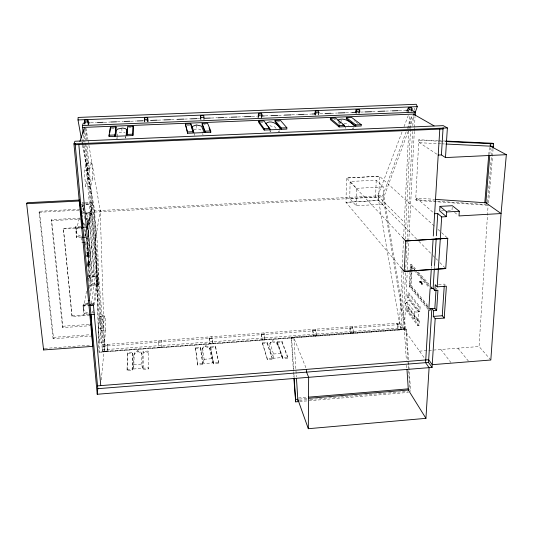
<?xml version="1.0" encoding="UTF-8"?>
<svg xmlns="http://www.w3.org/2000/svg" width="533" height="533" viewBox="0 0 533 533"><rect width="100%" height="100%" fill="white"/><g stroke="black" fill="none" stroke-linecap="round" stroke-linejoin="round"><path stroke-width="0.4" stroke-dasharray="2.67 2" d="M161.699 347.183L161.306 340.427L161.379 341.793L158.501 341.999L158.434 340.634L158.807 347.396L161.699 347.056M133.163 369.016L133.836 364.639L134.236 353.286L135.808 351.58L137.747 350.707L140.619 351.953L142.264 354.265L142.578 368.29L133.163 369.016L133.403 356.064L134.236 353.286M132.397 370.089L132.664 352.12L127.607 352.5L127.047 369.402L127.134 370.495L132.397 370.089L132.664 352.12M349.728 198.423L350.134 181.486L376.205 180.174L383.414 186.943L382.754 204.279L356.104 205.718L349.728 198.423L375.618 197.05L382.754 204.279M356.104 205.718L356.57 188.322L350.134 181.486M127.134 370.495L127.607 352.5M375.618 197.05L376.205 180.174M105.574 330.26C104.375 325.93 108.879 312.678 99.931 316.162L98.412 328.761L99.678 342.892L104.415 342.552L105.574 330.26L100.997 330.587L99.678 342.892M402.049 270.238L399.523 323.071L400.603 329.407L401.409 329.474L400.416 324.324L399.523 323.071L377.83 195.884L401.969 132.157M402.208 266.933L403.474 240.516M403.668 236.392L408.784 129.386M408.824 128.553L409.464 115.275M84.227 145.636L102.489 351.407L404.374 329.114L401.049 324.45L403.628 271.43M405.2 239.024L410.523 129.332M410.563 128.5L411.21 115.208M405.54 272.856L402.828 327.715L425.274 359.282M405.58 272.023L407.059 242.102M407.099 241.269L412.522 131.551M412.815 125.728L413.348 114.928M404.374 329.114L407.199 272.749M407.365 269.425L408.738 241.995M408.784 241.169L414.288 131.471M414.328 130.645L414.454 128.147M414.494 127.32L415.034 116.514M406.806 311.139L407.032 306.702L408.138 306.622L419.264 321.079L418.998 325.67L417.859 325.756L406.806 311.139L407.912 311.059L418.998 325.67M407.552 297.514L407.785 293.017L408.891 292.943L420.124 306.921L419.857 311.578L418.705 311.658L407.552 297.514L408.664 297.434L419.857 311.578M407.912 311.059L408.138 306.622M408.664 297.434L408.891 292.943M428.252 309.566L409.244 286.401L410.357 264.788L411.769 264.701L416.073 269.558M427.832 307.541L409.757 285.601L410.736 266.667L412.149 266.573L414.847 269.638M427.693 306.975L410.643 286.301L411.463 270.517M411.509 269.685L411.769 264.701M427.766 305.556L411.163 285.508L412.149 266.573M487.708 205.285L416.46 200.415L415.693 199.748L418.831 139.766L437.786 140.672M416.46 200.415L416.579 198.083L434.721 199.315M436.827 154.15L419.491 142.731L419.624 140.279L418.831 139.766M414.348 318.601L414.714 311.905L407.872 303.097L407.252 302.491L406.139 302.517L405.653 304.356L407.532 309.646L414.348 318.601L418.212 320.486L418.678 312.205L409.357 300.605L407.972 300.645L406.139 302.517M419.684 282.337L419.724 281.644L420.65 281.584L420.61 282.277L419.684 282.337L419.704 281.291L421.43 281.131A4.117 1.306 85.5 0 1 422.089 281.884L422.602 284.202L421.19 284.082L421.23 283.383L422.156 283.323L422.116 284.016L421.19 284.082M417.859 325.756L418.112 321.166L407.032 306.702M418.705 311.658L418.971 307.001L407.785 293.017M422.602 284.202L420.737 282.05L421.263 281.098M100.997 330.587L100.804 319.987L99.931 316.162M421.37 284.289L420.857 281.964A4.117 1.299 85.5 0 0 420.204 281.211L420.037 281.177M431.33 268.259L431.43 266.607M202.62 348.196L204.172 359.282L203.699 363.599L212.914 362.886L210.215 349.188L208.723 346.89L205.658 345.67L203.073 347.309L201.8 349.815L203.699 363.599M434.388 267.919L434.542 265.447M490.826 360.008L479.06 346.53L488.161 204.432M273.209 358.256L273.496 353.999L270.051 343.172L271.031 341.54L272.643 340.707L275.894 341.9L277.267 343.538L282.237 357.563L273.209 358.256L269.112 345.904L268.992 344.791L270.351 342.306M452.211 207.237L452.004 210.302L447.9 210.528M87.079 235.979L88.851 263.349L88.658 280.898L90.184 280.804C91.25 259.798 88.958 238.751 86.639 217.89M89.018 281.997L89.051 265.148L87.339 238.038M488.754 154.77L489.574 144.823M489.84 154.417L490.387 147.854M125.488 138.467L125.675 136.295M487.615 202.127L492.106 148.234M488.594 202.926L492.445 156.975M492.512 156.156L493.065 149.593M107.559 351.18L107.526 344.345L107.753 351.04L104.628 351.4L104.608 344.558L87.205 145.629M101.297 379.902L104.128 349.701L86.179 145.622M102.489 351.407L102.996 346.243L85.067 143.244M92.469 178.722L92.329 168.561L91.303 162.798L86.379 163.018L84.221 170.527L85.68 186.77L90.757 186.517L92.469 178.722L87.565 178.961L85.68 186.77M104.528 315.849L103.175 328.428L98.412 328.761M201.8 349.815L203.366 347.756L205.545 346.71L205.658 345.67M87.565 178.961L87.459 168.788L86.379 163.018M117.26 137.367L117.067 138.827L115.668 136.288M117.353 136.641L117.733 133.736L118.739 132.83L122.004 131.991L125.108 132.57M88.645 285.388L98.145 284.782L98.319 283.489M94.488 304.863L97.752 280.451M93.422 304.956L97.559 274.835L88.844 275.374M91.443 303.504L95.34 276.227M90.363 295.582L93.895 271.963L89.078 218.097L86.992 218.21L86.659 219.823M89.97 291.464L92.462 275.148L86.806 212.494L86.293 214.906M89.317 288.386L91.863 272.09L86.992 218.21M95.46 240.03L100.211 210.555L88.638 143.683M88.451 303.797L83.275 304.143L84.161 313.471L83.914 315.016L83.021 305.656L83.275 304.143L88.052 303.823M83.781 307.594L86.573 290.498M89.417 264.708L88.118 264.788L88.032 263.855L89.331 263.775L87.559 264.141L87.852 265.467L89.684 265.214A5.47 0.46 86.6 0 0 89.791 264.381L89.737 261.35L88.025 261.456L87.559 264.141M88.491 262.616L89.777 262.536L89.737 261.35M88.451 261.43L88.078 265.048L88.538 262.356M87.798 266.953L91.516 245.34L89.457 245.46M86.779 255.687L88.518 255.58L88.978 252.962L88.771 252.542L86.932 252.769A5.477 0.473 86.5 0 0 86.819 253.581L86.866 256.626L88.598 256.526L87.345 256.346L87.259 255.407L88.558 255.327L88.598 256.526M87.725 254.228L89.018 254.148L88.978 252.962L87.259 253.068L87.046 252.642M87.772 253.975L87.299 256.6L87.685 253.042M86.866 256.626L87.259 253.068M90.017 315.289L72.055 316.515L63.347 228.357L82.049 227.325M88.012 233.134L92.049 212.214L86.346 212.514M87.445 229.79L91.37 209.849M87.352 229.29L91.429 208.643M85.127 236.439L85.926 232.461M87.199 226.099L89.751 213.367M85.533 235.852L86.02 233.434M87.305 226.971L89.078 218.097M98.145 284.782L91.036 204.006L91.816 202.174C97.352 228.737 98.565 256.366 98.305 283.489L89.637 284.042M84.314 231.135L84.82 228.71M83.901 226.172L84.58 222.954M91.483 325.616L62.594 327.635L62.887 326.243L51.608 219.636L81.829 218.01M92.129 335.997L53.107 338.781L53.433 337.349L39.482 211.261L80.676 209.096M81.469 237.438L76.519 237.718L76.805 236.465L75.853 226.472L81.223 226.179M76.386 230.176L79.59 216.678M75.853 226.472L75.559 227.684L76.519 237.718M91.303 162.798L89.337 170.287L84.221 170.527M125.648 137.814L125.968 136.508M72.055 316.515L63.347 228.357M358.063 113.249L358.509 111.703M418.212 320.486L409.704 309.406C408.451 306.908 406.239 303.31 407.972 300.645M62.594 327.635L51.255 220.669L51.608 219.636M408.138 131.484L384 196.724L405.986 329.521L404.867 329.447L382.834 195.584L406.226 131.604M407.365 128.48L412.216 115.215M413.928 110.538L414.787 108.192M409.291 128.38L413.888 115.954M409.91 111.184L410.49 109.645M404.027 126.721L408.445 115.061M339.648 124.522L339.521 123.696M53.107 338.781L39.076 212.274L39.482 211.261M269.358 343.732L272.176 341.753L272.643 340.707M279.698 130.685L278.972 131.977L278.013 130.785M133.676 354.905L135.615 352.799L137.994 351.727L140.359 352.446L142.264 354.265M354.019 127.554L353.099 128.846L351.167 127.3M405.573 303.603L407.272 301.984M104.628 351.4L100.211 210.555M82.528 145.223L94.501 212.081L98.998 352.22L404.867 329.447M87.852 265.467L87.958 265.321A5.47 0.473 86.6 0 0 88.072 264.488L88.025 261.456M193.985 129.719C196.99 128.16 202.367 128.66 202.373 133.077M88.771 252.542L88.665 252.669A5.477 0.466 86.5 0 0 88.551 253.475L88.518 255.58M298.44 397.998L307.514 397.245M299.446 399.097L307.694 398.411M299.419 400.363L309.32 399.53M310.139 399.464L339.841 396.978M340.667 396.912L363.772 394.98M364.592 394.913L387.698 392.981M388.524 392.914L407.498 391.322M299.593 401.536L408.491 392.408M127.047 369.402L132.317 369.003M195.371 347.463L197.696 363.979L202.853 363.579L202.9 364.665L197.743 365.058L195.371 347.463L200.321 347.096L202.853 363.579M262.209 342.499L267.319 358.629L272.37 358.243L272.376 359.315L267.333 359.702L262.209 342.499L267.053 342.139L272.37 358.243M210.555 346.41L213.52 362.84L218.657 362.447L218.69 363.526L213.56 363.926L210.555 346.41L215.485 346.044L218.657 362.447M277.1 341.466L282.823 357.516L287.853 357.13L287.853 358.203L282.83 358.589L277.1 341.466L281.93 341.107L287.853 357.13M143.27 369.336L148.514 368.929L148.121 351.047L143.097 351.42L143.27 369.336L143.197 368.243L148.441 367.843L148.514 368.929M419.491 351.147L479.06 346.53M133.836 364.639L141.445 364.059L142.578 368.29M204.172 359.282L211.621 358.716L212.914 362.886M273.496 353.999L280.784 353.446L282.237 357.563M102.856 344.684L401.122 322.951M104.475 345.95L107.406 345.737M209.282 338.288L212.121 338.082L212.58 343.419L209.576 343.519L209.043 336.949L209.736 343.632M261.636 334.464L264.428 334.264L265.041 339.548L261.896 339.654L261.21 333.145L262.243 339.754M313.171 330.7L315.916 330.5L316.675 335.73L313.404 335.85L312.571 329.407L313.917 335.937M350.268 327.988L352.986 327.788L353.839 332.985L350.481 333.112L349.541 326.709L350.268 327.988L351.114 333.185M401.409 329.474L397.924 329.607L396.858 323.264L397.745 324.524L400.416 324.324M102.996 346.243L401.049 324.45M102.349 349.835L404.447 327.595M293.41 371.035L291.265 337.189L405.833 328.734L406.512 329.68L408.651 361.814M98.998 352.22L405.986 329.521M291.265 337.189L291.658 338.175L293.903 338.009L306.268 368.603M406.512 329.68L404.34 329.84L406.366 360.341M127.693 353.552L132.737 353.179M195.418 348.509L200.368 348.142L202.9 364.665M262.223 343.538L267.066 343.172L272.376 359.315M210.595 347.456L215.525 347.09L218.69 363.526M277.107 342.499L281.937 342.139L287.853 358.203M53.433 337.349L90.657 334.697M418.112 321.166L419.264 321.079M44.792 348.415L91.296 345.031M62.887 326.243L90.024 324.35M418.971 307.001L420.124 306.921M84.161 313.471L89.324 313.118M92.269 312.918L94.474 312.771M72.188 315.816L89.304 314.65M99.778 316.835L104.388 316.515M100.804 319.987L105.347 319.673M420.777 281.357L419.551 281.437L421.41 283.589L422.642 283.509M91.236 303.61L93.628 303.45L91.409 303.603M419.511 282.13L420.737 282.05M83.021 305.656L87.818 305.336L87.559 302.184M409.757 285.601L411.163 285.508M409.244 286.401L410.643 286.301M438.579 284.469L444.375 284.082L445.381 285.155M91.863 272.09L93.895 271.963M87.838 276.694L97.386 276.101M88.411 261.683L89.697 261.61M88.112 262.383L89.824 262.283L89.577 265.367M87.645 265.074L89.371 264.968L89.331 263.775M86.839 250.217L88.371 250.124M87.639 253.288L88.931 253.215L89.018 254.148M87.339 254.001L89.064 253.901M76.805 236.465L82.149 236.159M63.194 228.904L81.109 227.917M441.331 210.895L443.796 210.755M83.081 145.282L94.734 210.815L382.834 195.584M82.275 212.734L85.533 212.56M94.501 212.081L384 196.724M82.029 213.78L83.668 213.693M84.487 213.653L91.849 213.26M51.255 220.669L81.596 219.036M356.57 188.322L383.414 186.943M84.534 202.547L82.102 202.673L83.308 206.264M85.34 202.507L91.816 202.174M82.242 203.459L84.707 203.333M85.513 203.293L91.243 202.993M81.176 204.519L91.036 204.006M83.967 205.305L82.402 205.385L83.974 210.841M81.789 206.178L83.368 206.091M39.076 212.274L80.436 210.095M87.459 168.788L92.329 168.561M86.173 163.225L91.11 162.998M90.77 122.817L96.586 122.59M104.062 122.29L109.878 122.057M117.353 121.764L123.17 121.531M130.645 121.231L136.461 121.004M145.602 120.638L148.094 120.538M158.061 120.145L163.051 119.945M171.359 119.619L176.343 119.419M184.651 119.086L189.635 118.892M197.943 118.559L199.602 118.493M211.235 118.033L217.051 117.8M224.526 117.507L230.343 117.273M237.818 116.974L243.634 116.747M251.942 116.414L256.933 116.214M265.241 115.888L270.224 115.688M278.532 115.355L283.516 115.161M291.824 114.828L297.641 114.595M305.116 114.302L310.932 114.069M320.073 113.709L324.224 113.542M330.873 113.276L337.516 113.016M345.824 112.683L350.814 112.483M357.456 112.223L359.948 112.123M360.781 112.09L364.106 111.957M372.414 111.63L377.397 111.43M385.705 111.097L391.522 110.871M398.997 110.571L404.814 110.338M111.357 128.46L114.555 128.326M128.486 127.727L131.664 127.6M187.023 125.382L190.148 125.255M203.753 124.662L205.305 124.602M260.237 122.397L263.289 122.277M277.34 121.671L279.618 121.577M334.091 119.392L335.583 119.332M438.612 140.712L446.028 141.072M419.624 140.279L439.465 141.238M440.291 141.272L446.081 141.551M486.722 204.585L415.693 199.748M419.491 142.731L440.964 143.783M441.79 143.823L445.095 143.99M414.714 311.905L418.678 312.205M353.839 332.985L353.192 332.912L352.246 326.516L352.986 327.788M272.176 341.753L276.167 343.219L277.86 345.244L277.267 343.538M316.675 335.73L316.149 335.65L315.309 329.207L315.916 330.5M205.545 346.71L208.017 347.409L210.215 349.188M344.091 123.163L346.57 123.803L348.589 125.235M265.041 339.548L264.688 339.448L263.995 332.945L264.428 334.264M212.58 343.419L211.868 336.743L212.121 338.082M354.119 120.598L355.404 121.577M356.051 122.064L357.983 123.529M454.542 212.354L457.72 214.912M416.579 198.083L434.022 213.193M434.255 225.999L379.523 176.23L346.51 177.995L345.97 202.333L399.95 266.32M437.946 229.35L441.018 232.148M441.63 232.708L447.78 238.298M377.83 195.884L404.34 222.354M416.573 238.944L378.643 200.468L379.523 176.23L346.51 177.995L401.729 236.739M418.911 241.316L432.33 254.934M432.909 255.527L435.248 257.892M435.827 258.485L437.58 260.257M439.912 262.629L445.748 268.545M436.121 288.3L437.027 289.312M418.225 271.983L428.998 284.129M417.013 272.083L428.898 285.548M410.357 264.788L414.761 269.785M415.314 270.411L429.078 286.014M410.736 266.667L413.421 269.731M413.961 270.338L429.012 287.487M457.914 348.169L468.98 361.747M276.107 128.393L274.595 126.787L270.091 125.875L269.691 123.543M440.891 349.488L450.898 362.5M269.578 130.518L270.478 131.718M209.462 347.683L211.621 358.716M338.222 121.231L339.361 124.102M193.959 133.01L194.891 135.535L194.458 134.123M202.62 133.776L203.12 135.182M137.747 350.707L137.994 351.727M341 119.852L341.353 121.384M141.218 352.766L141.445 364.059M83.474 207.044L83.974 209.382M270.444 129.805L270.811 131.691M397.745 324.524L398.724 329.667M81.942 141.958L82.382 144.41M81.915 138.727L82.355 141.185M82.502 142.005L82.935 144.463M85.953 128.186L87.932 139.606M88.072 140.426L88.498 142.871M85.666 211.474L86.273 215.485M196.444 124.962L196.87 128.899M81.502 237.432L81.969 242.442M83.594 208.556L83.967 212.66M84.267 215.945L84.64 220.049M85.013 224.153L85.167 225.799M85.613 230.722L85.913 234.007M86.293 238.111L90.184 280.804M81.935 207.817L82.089 209.462M82.615 215.205L82.768 216.851M83.295 222.601L83.448 224.24M85.26 243.947L85.413 245.593M85.94 251.336L86.093 252.982M83.255 223.24L83.401 224.879M88.884 212.381L94.481 275.021M85.68 128.24L86.692 139.833M84.72 129.026L85.673 139.813M84.041 131.638L84.994 142.411M83.275 134.889L83.934 142.331M143.097 351.42L143.17 352.473L148.194 352.1L148.121 351.047M408.704 362.64L410.61 391.429M405.833 328.734L408.564 369.822M408.618 370.648L409.924 390.323M406.699 365.285L406.912 368.583M293.903 338.009L296.375 376.898M291.658 338.175L293.596 368.796M293.969 374.592L294.123 377.078M293.463 371.861L293.776 376.811M121.804 128L122.004 131.991M197.696 363.979L197.743 365.058M200.321 347.096L200.368 348.142M213.52 362.84L213.56 363.926M215.485 346.044L215.525 347.09M94.734 210.815L99.305 352.033M345.184 126.674L345.224 128.553M267.319 358.629L267.333 359.702M267.053 342.139L267.066 343.172M282.823 357.516L282.83 358.589M281.93 341.107L281.937 342.139M88.038 233.854A10.54 0.893 86.4 0 1 88.458 249.964A10.54 0.893 86.4 0 1 86.646 237.565M86.892 237.698A10.54 0.913 86.4 0 1 86.912 250.11A10.54 0.913 86.4 0 1 85.3 241.123M85.047 236.312A10.54 0.913 86.4 0 1 85.22 229.723M93.575 310.492A5.183 4.67 2.6 0 1 91.843 312.325M87.972 313.051A5.183 4.67 2.6 0 1 83.714 308.807A5.183 4.67 2.6 0 1 87.126 304.05M88.678 278.839A4.77 4.351 4.1 0 1 95.394 277.007A4.77 4.351 4.1 0 1 96.893 283.303A4.77 4.351 4.1 0 1 89.917 284.036M85.793 234.493A5.383 4.99 10.3 0 1 84.76 235.346M80.756 236.072A5.383 4.99 10.3 0 1 76.326 231.469A5.383 4.99 10.3 0 1 79.85 226.425M86.099 204.259A4.944 4.617 12.7 0 1 91.443 209.236A4.944 4.617 12.7 0 1 85.653 213.427M83.348 212.354A4.944 4.617 12.7 0 1 82.475 211.434M82.049 206.804A4.944 4.617 12.7 0 1 82.742 205.805M420.47 281.377L420.43 282.07L422.296 284.229L422.336 283.529L420.47 281.377M369.902 200.934L345.97 202.333L378.643 200.468L369.902 200.934"/><path stroke-width="0.8" d="M306.582 369.369L306.562 372.114L308.647 377.311L308.314 428.705L425.934 418.345L429.105 367.65L425.594 362.673L428.779 310.213L430.278 310.106L430.364 308.687M330.373 118.299L330.353 119.545L339.081 126.927L344.538 126.701L344.565 125.402L335.603 118.086L330.373 118.299L339.101 125.628L344.565 125.402M339.081 126.927L339.101 125.628M346.363 117.613L346.337 118.859L355.771 126.194L361.201 125.968L361.241 124.669L351.567 117.407L346.363 117.613L355.804 124.895L361.241 124.669M200.575 118.752L200.655 115.614L203.786 115.494L203.952 119.405M355.771 126.194L355.804 124.895M88.271 124.742L87.818 120.052L84.574 120.178L84.9 124.156M200.821 119.532L200.655 115.614M132.897 135.529L133.163 126.248L127.607 126.474L126.981 134.429L127.074 135.775L132.897 135.529L133.163 126.248M81.216 137.887L78.005 119.945L78.131 117.433L416.213 104.295L417.332 106.633L415.034 112.843M415.08 115.681L415.254 112.19L411.463 110.078M431.284 269.085L430.178 287.26L431.69 287.16L431.597 288.606M431.483 265.78L433.089 239.344M433.289 236.039L439.792 129.106M432.063 367.417L428.512 362.44L431.857 308.58L433.629 310.699L433.269 316.395L435.175 318.727L432.063 367.417L97.233 394.26L73.947 143.897L74.9 141.252L443.229 125.641L447.38 127.927L445.481 157.568L506.35 154.683L501.073 213.553L490.826 360.008L432.236 364.679L428.679 359.728L97.532 385.872M433.629 310.699L436.634 310.486L437.933 290.318L434.895 290.525L433.109 288.506L434.335 268.739M434.542 265.447L436.227 238.271M436.38 235.799L437.766 213.56L434.648 213.733M445.481 157.568L441.411 154.916L443.103 127.64M439.978 206.378L439.692 210.988L446.414 216.651L446.727 211.954L439.978 206.378L452.317 205.705L459.326 211.248L458.993 215.938L501.073 213.553L485.843 202.8L435.548 199.375M434.895 290.525L435.268 284.695L437.213 286.847L446.387 286.228L444.216 318.074L435.175 318.727M436.634 310.486L434.848 308.367L436.021 289.905M437.213 286.847L441.684 216.918L437.766 213.56M444.216 318.074L442.257 315.749L444.269 285.701M400.49 266.953L404.227 271.384L445.748 268.545L447.78 238.298L405.713 240.976L402.295 237.345M127.26 133.37L127.634 128.56M484.803 202.826L488.688 155.596M489.774 155.236L485.843 202.8L487.215 202.866M493.205 147.947L493.551 143.797L490.726 143.703L490.52 146.215L506.35 154.683M97.233 394.26L97.792 388.684L75.093 143.35M258.019 117.24L258.498 113.342L261.576 113.223L261.989 114.981L261.55 117.806M90.93 314.537L92.775 346.363L43.599 349.954L26.65 203.706L27.11 202.713L79.504 200.035L82.742 227.824L81.109 227.917M114.981 136.321L116.054 126.981L110.464 127.207L109.018 135.222L109.125 136.561L114.981 136.321L116.054 126.981M258.585 117.227L258.898 115.101L258.498 113.342M109.125 136.561L109.558 134.143M109.845 132.53L110.464 127.207M82.742 227.824L82.862 227.278M314.657 114.215L315.336 111.111L318.361 110.991L318.927 112.723L318.374 114.842M43.599 349.954L43.966 348.475M79.504 200.035L79.257 201.008L26.65 203.706M315.349 114.961L315.889 112.849L315.336 111.111M355.311 112.596L356.197 109.505L359.189 109.385L359.855 111.104L359.142 113.209M79.877 141.458L84.574 127.367M356.157 113.329L356.857 111.224L356.197 109.505M83.128 133.237L82.442 125.535L83.288 123.116L84.954 123.05M406.985 111.297L408.418 107.446L411.363 107.333L412.169 109.038L411.249 111.131M337.935 120.511L338.135 120.018C344.198 116.874 350.847 122.383 354.938 126.268L345.184 126.674L342.672 124.615M408.012 111.95L409.217 109.152L408.418 107.446M308.341 397.172L408.171 388.863M296.481 378.55L297.947 401.675L295.695 401.862L295.542 399.424L297.794 399.23L308.314 428.705M308.52 398.338L408.338 390.009L425.934 418.345M97.792 388.684L428.512 362.44M433.269 316.395L442.257 315.749M90.024 324.35L91.669 324.237M434.848 308.367L428.865 308.794L430.091 288.713L433.109 288.506M89.304 314.65L94.274 314.31M88.625 305.282L93.422 304.956L100.764 385.612M90.064 305.182L93.422 304.956M445.748 268.545L404.227 271.384L405.713 240.976L447.78 238.298M88.152 300.565L89.631 300.465M82.295 237.392L87.252 237.105L78.831 144.59M441.684 216.918L446.414 216.651M82.728 242.402L84.247 242.315M82.189 227.318L86.339 227.085M446.727 211.954L459.326 211.248M438.213 155.07L441.411 154.916M73.947 143.897L447.38 127.927M75.226 144.749L443.023 128.966M126.981 134.429L132.804 134.189M202.147 123.456L205.038 131.178L210.728 130.938L210.775 132.264L205.085 132.504L202.2 124.729L202.147 123.456L207.59 123.236L210.728 130.938M275.055 120.505L281.291 128L286.854 127.767L286.854 129.079L281.297 129.312L275.061 121.764L275.055 120.505L280.371 120.285L286.854 127.767M109.018 135.222L114.881 134.976M185.404 124.169L187.509 131.944L193.232 131.711L193.286 133.037L187.569 133.277L185.404 124.169L190.874 123.949L193.232 131.711M258.692 121.198L264.181 128.753L269.771 128.52L269.791 129.832L264.201 130.065L258.712 122.463L258.692 121.198L264.035 120.984L269.771 128.52M84.494 122.004L87.752 121.877M144.543 119.625L147.748 119.499L147.881 121.644L147.641 117.7L144.456 117.826L144.696 121.771M200.901 117.4L204.046 117.273M258.898 115.101L261.989 114.981M315.889 112.849L318.927 112.723M356.857 111.224L359.855 111.104M409.217 109.152L412.169 109.038M88.278 122.916L89.937 122.85M97.412 122.557L103.229 122.323M110.711 122.024L116.52 121.797M124.002 121.497L129.819 121.264M137.294 120.971L143.111 120.738M150.586 120.445L157.235 120.178M163.878 119.912L170.527 119.652M177.169 119.385L183.818 119.119M190.468 118.859L197.11 118.593M204.592 118.293L210.402 118.066M217.884 117.766L223.7 117.533M231.175 117.24L236.992 117.007M244.467 116.714L251.116 116.447M261.083 116.054L264.408 115.921M271.05 115.654L277.7 115.388M284.349 115.128L290.991 114.862M298.467 114.568L304.283 114.335M311.765 114.035L315.083 113.902M325.057 113.509L330.873 113.276M338.348 112.983L344.998 112.716M351.64 112.45L355.797 112.29M364.932 111.923L371.581 111.657M378.23 111.397L384.873 111.131M392.348 110.837L398.164 110.604M405.646 110.304L407.305 110.238M82.442 125.535L415.254 112.19M82.615 127.447L415.16 114.022M78.005 119.945L417.332 106.633M493.338 146.309L445.921 144.03M446.028 141.072L492.525 143.257L493.551 143.797M446.081 141.551L490.726 143.703M413.388 114.095L434.082 125.861M339.534 122.05L340.794 123.076M267 125.275L265.894 123.456C271.011 119.419 278.259 124.129 280.425 129.386L270.444 129.805L267.986 126.568M209.063 128.033L210.775 132.264M295.695 401.862L293.883 378.463M191.16 126.001L193.053 132.257M84.574 120.178L84.98 122.557M87.818 120.052L88.478 124.009M144.456 117.826L144.676 120.978M406.972 369.409L408.338 390.009M294.176 377.904L295.542 399.424M147.641 117.7L147.748 119.499M187.509 131.944L187.569 133.277M190.874 123.949L190.927 125.222M205.038 131.178L205.085 132.504M264.181 128.753L264.201 130.065M281.291 128L281.297 129.312M126.634 129.692L126.128 135.848L115.668 136.288L116.54 130.105L117.78 129.013L122.73 128.06L125.628 128.693L126.634 129.692M192.233 126.468L193.959 133.01L204.179 132.584L201.527 126.088L196.444 124.962L192.233 126.468"/></g></svg>
